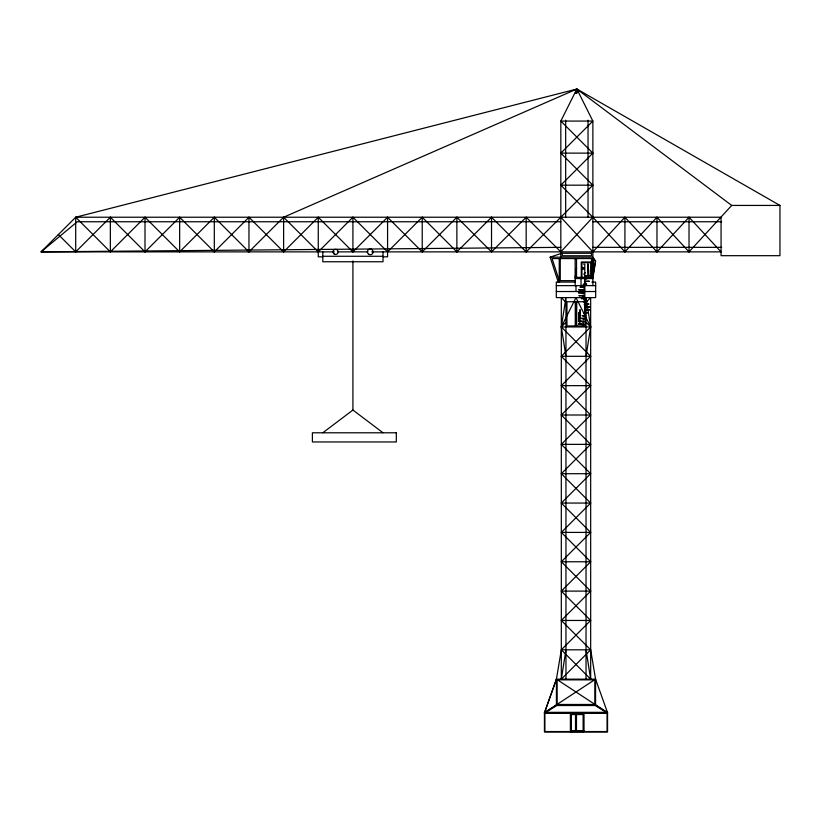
<?xml version="1.0" encoding="UTF-8"?>
<svg xmlns="http://www.w3.org/2000/svg" width="821" height="821" viewBox="0 0 821 821"><rect width="100%" height="100%" fill="white"/><g stroke="black" fill="none" stroke-linecap="round" stroke-linejoin="round"><path stroke-width="1.23" d="M577.748 91.983C576.609 95.195 575.08 89.561 577.707 91.778A1.129 1.047 0 0 1 577.943 92.25M576.527 267.964L575.152 277.354L592.875 277.354L591.479 267.964M586.03 356.304L590.668 326.953L586.03 297.602L586.03 679.162M565.956 679.162L565.956 297.602L561.318 326.953L590.668 356.304L561.318 385.654L590.668 415.005L561.318 444.356L590.668 473.707L561.318 503.057L590.668 532.408L561.318 561.759L590.668 591.11L561.318 620.46L590.668 649.811L561.318 679.162L565.956 649.811M592.875 278.155L595.666 261.078L592.875 257.168L550.142 257.168L558.229 282.065L558.229 281.521L559.101 282.065M584.614 284.333L584.295 285.287L584.295 284.333M584.531 301.481L584.213 302.436L584.213 301.481M544.436 713.09L556.422 679.162L561.318 649.811L590.668 620.46L561.318 591.11L590.668 561.759L561.318 532.408L590.668 503.057L561.318 473.707L590.668 444.356L561.318 415.005L590.668 385.654L561.318 356.304L590.668 326.953L575.993 297.602L561.318 326.953L565.956 356.304M544.436 712.679L556.422 705.177L556.422 679.162L607.55 712.679L544.436 712.679L556.422 679.162L595.564 679.162L607.55 712.679L607.55 731.973L544.436 731.973L544.436 712.679L595.564 679.162L590.668 649.811L561.318 649.811L590.668 679.162L590.668 297.602L586.215 302.046M575.983 92.024L576.804 91.388L577.707 91.952A1.129 1.047 0 0 1 577.943 92.434M577.727 92.198L576.25 92.629M583.752 274.173L585.209 272.685M779.95 205.435L731.706 205.435L689.024 251.873L656.974 217.226L624.925 251.873L592.875 217.226L560.825 185.177L592.875 153.127L560.825 121.077L576.855 89.027L779.95 205.435L779.95 255.68L721.064 255.68L721.064 217.226L75.706 217.226L41.05 251.873L334.352 251.873M592.875 217.226L560.825 251.873L526.179 217.226L491.522 251.873L456.876 217.226L422.22 251.873L387.574 217.226L352.917 251.873L318.261 217.226L283.614 251.873L248.958 217.226L214.312 251.873L179.655 217.226L145.009 251.873L110.353 217.226L75.706 251.873L58.373 234.549M371.739 251.873L721.064 251.873L689.024 217.226L656.974 251.873L624.925 217.226L592.875 251.873L560.825 217.226M592.875 285.636L592.875 121.077L576.855 89.027L75.706 217.226L110.353 251.873L145.009 217.226L179.655 251.873L214.312 217.226L248.958 251.873L283.614 217.226L576.855 89.027L731.706 205.435M560.825 257.168L560.825 121.077L592.875 121.077L560.825 153.127L592.875 185.177L526.179 251.873L491.522 217.226L456.876 251.873L422.22 217.226L387.574 251.873L352.917 217.226L318.261 251.873L283.614 217.226L283.614 251.873M565.761 322.499L561.318 326.953L590.668 326.953L586.215 322.499M322.807 432.79L352.917 410.048L352.917 260.945M585.753 312.914L584.449 313.868L584.449 312.914M586.245 281.48L584.603 282.434L584.603 281.48M586.163 304.345L584.521 305.289L584.388 304.088L589.057 304.088L584.388 304.345M584.747 276.718L586.984 275.764M586.902 310.061L584.665 311.005L584.593 309.804L589.796 309.804L584.593 310.061M584.778 279.571L587.148 278.617M587.066 307.198L584.696 308.152L584.726 306.941L589.868 306.941L584.655 307.198M550.142 257.168L560.825 253.545M588.729 269.945L588.657 278.37M560.825 247.347L41.05 251.873L77.246 221.752L560.825 221.752M560.825 153.127L592.875 153.127M560.825 185.177L592.875 185.177M592.875 221.752L721.649 221.752M592.875 247.347L721.649 247.347M337.852 251.873L367.972 251.873M322.807 256.275L383.027 256.275M322.807 256.819L318.261 256.819L318.261 217.226M383.027 256.819L387.574 256.819L387.574 217.226M591.479 261.981L581.278 261.981L581.278 278.165M583.649 264.167L584.798 264.167L584.819 301.225M584.737 278.37L589.95 278.37M575.152 278.555L592.875 278.555M591.479 278.165L591.479 258.574L552.071 258.574L559.245 280.659L575.152 280.659M592.875 281.521L593.08 282.065M575.152 282.065L556.32 282.065L556.32 297.602L595.666 297.602L595.666 282.065L591.859 282.065M556.32 285.636L595.666 285.636M583.567 289.885L584.716 289.885M583.803 290.049L578.631 289.803L583.803 289.803L583.721 291.003L581.566 290.049M556.32 291.527L595.666 291.527M578.477 292.656L583.69 292.656L583.659 293.856L581.258 292.912M578.477 292.912L583.69 292.912M579.482 318.374L583.936 318.374L579.482 318.63M583.649 321.237L578.446 321.237L583.649 321.483M583.659 324.09L578.446 324.09L583.659 324.346M561.318 356.304L590.668 356.304M561.318 385.654L590.668 385.654M561.318 415.005L590.668 415.005M561.318 444.356L590.668 444.356M561.318 473.707L590.668 473.707M561.318 503.057L590.668 503.057M561.318 532.408L590.668 532.408M561.318 561.759L590.668 561.759M561.318 591.11L590.668 591.11M561.318 620.46L590.668 620.46M556.422 705.177L595.564 705.177L607.55 712.679M570.626 730.711L575.521 730.711L575.521 713.86M583.793 730.711L576.465 730.711L576.465 713.86M571.242 731.183L583.115 731.183M570.975 731.716L583.515 731.716M581.289 321.483L583.598 322.437L583.546 321.237M581.289 324.346L583.598 325.301L583.546 324.09M582.017 295.765L583.803 296.72L583.803 295.765M582.315 318.63L583.793 319.585L583.793 318.63M352.917 410.048L383.027 432.79M582.838 287.196L583.967 288.15L583.967 287.196M565.761 302.046L561.318 297.602L561.318 679.162M583.577 298.628L584.1 299.573L584.1 298.628M576.106 92.64L575.962 92.065M586.03 649.811L590.668 679.162M579.852 314.238L579.924 315.541M579.39 314.279L579.482 324.346M689.024 217.226L689.024 251.873M656.974 217.226L656.974 251.873M624.925 217.226L624.925 251.873M595.564 679.162L595.564 705.177M590.822 277.519L590.822 262.638L581.935 262.638L581.935 267.564L584.254 267.564L584.254 268.99L581.935 268.99L581.935 277.56M588.462 275.507L587.939 263.746L588.01 275.507M588.031 120.164L588.031 217.226M583.495 731.973L583.495 714.28L570.811 714.28L570.811 731.973M583.238 731.716L583.238 714.537L571.057 714.537L571.057 731.716M581.032 278.411L581.032 286.94M580.303 309.845L580.303 318.374M579.842 309.815L579.924 324.09M579.185 312.698L579.185 321.237M578.733 312.688L578.733 321.237M576.701 301.748L576.701 325.958M576.527 258.574L576.527 277.354M575.993 285.636L575.993 291.527M575.993 301.748L575.993 325.958M575.993 713.449L575.993 731.183M575.152 258.574L575.152 285.636M575.275 301.748L575.275 325.958M565.669 120.164L565.669 217.226M560.261 258.574L560.261 280.659M559.245 258.574L559.245 280.659M526.179 217.226L526.179 251.873M491.522 217.226L491.522 251.873M456.876 217.226L456.876 251.873M422.22 217.226L422.22 251.873M383.027 251.873L383.027 261.755L322.807 261.755L322.807 251.873M352.917 217.226L352.917 251.873M248.958 217.226L248.958 251.873M214.312 217.226L214.312 251.873M179.655 217.226L179.655 251.873M145.009 217.226L145.009 251.873M110.353 217.226L110.353 251.873M75.706 217.226L75.706 251.873M575.87 93.05A1.129 1.047 0 0 1 575.87 92.003M575.87 93.225A1.129 1.047 0 0 1 575.87 92.188M595.369 261.252L593.142 274.891L593.142 258.133L595.369 261.252M556.72 705.516L545.811 712.341L606.175 712.341L595.266 705.516L556.72 705.516M591.479 253.268L562.231 253.268L562.231 255.772L591.479 255.772L591.479 253.268M583.834 267.985L582.356 267.985L582.356 268.57L583.834 268.57L583.834 267.985M589.889 275.507L584.675 275.764L589.889 275.507M589.139 281.223L584.47 281.48L589.139 281.223M586.625 284.087L583.238 284.333L586.625 284.087M584.121 286.94L580.201 287.196L584.121 286.94M583.926 295.509L579.072 295.765L583.926 295.509M584.716 298.372L581.381 298.628L584.716 298.372M586.543 301.225L583.156 301.481L586.543 301.225M585.034 301.748L566.952 301.748L566.952 325.958L585.034 325.958L585.034 301.748M588.493 312.657L584.295 312.914L588.493 312.657M585.609 315.521L582.192 315.767L585.609 315.521M396.307 432.79L312.391 432.79L312.391 441.955L396.307 441.955L396.307 432.79M594.856 679.86L557.131 679.86L557.131 704.469L594.856 704.469L594.856 679.86M607.13 713.09L544.846 713.09L544.846 731.552L570.39 731.552L570.39 713.87L583.905 713.87L583.905 731.552L607.13 731.552L607.13 713.09M584.111 316.721L584.008 315.767L584.111 316.721M368.732 254.315A2.873 2.873 0 0 0 373.114 251.955A2.873 2.873 0 0 0 368.886 249.348A2.873 2.873 0 0 0 368.732 254.315M334.26 254.069A2.566 2.566 0 0 0 338.16 251.924A2.566 2.566 0 0 0 334.352 249.625A2.566 2.566 0 0 0 334.26 254.069"/></g></svg>
